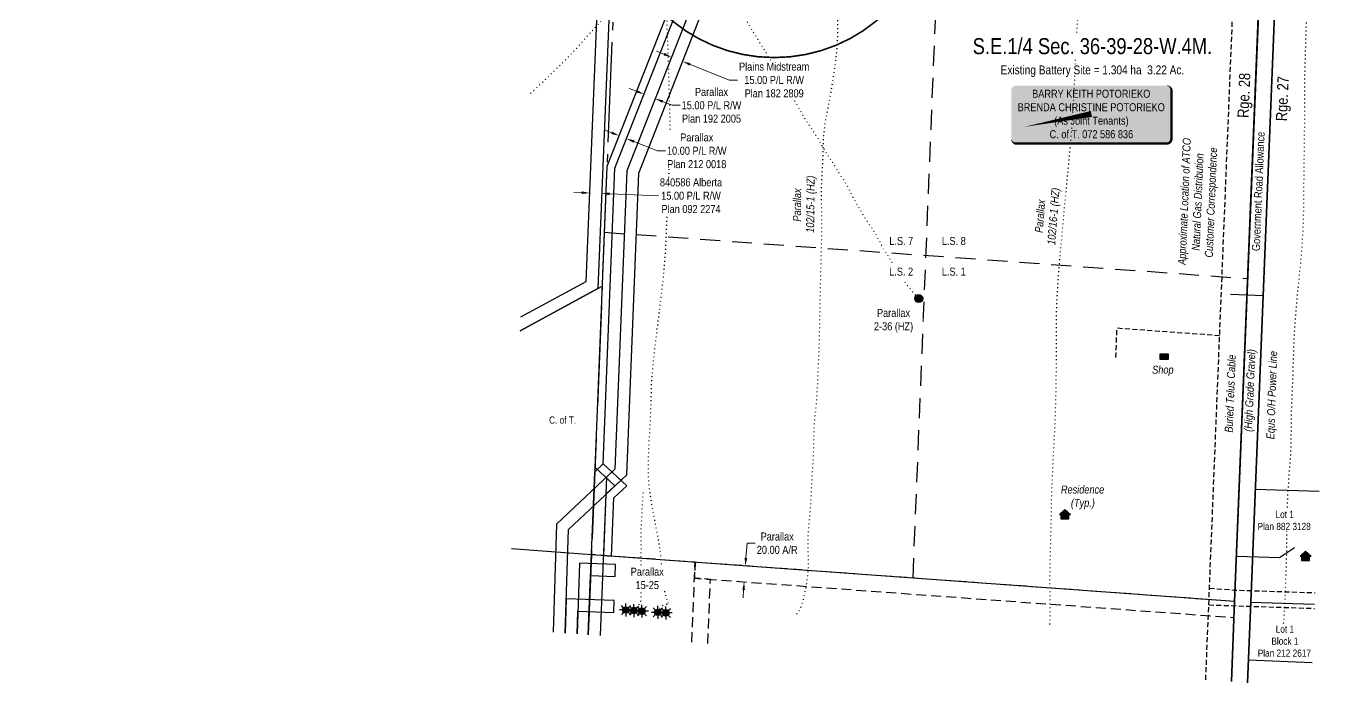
# Model space of a CAD drawing. Extents: x 301555 to 305504, y 5808283 to 5811840.
# Drawn here: x 301743 to 303382, y 5808283 to 5809102 of the extents above; entities that cross this region are included whole.
import ezdxf
from ezdxf.enums import TextEntityAlignment as Align

# ---------------------------------------------------------------- set-up
doc = ezdxf.new("R2010")
doc.units = 0
doc.header["$LTSCALE"] = 5
doc.header["$PDMODE"] = 34
doc.header["$PDSIZE"] = 0.03
for name, pattern in [('foc-ACCESSROAD', [3.75, 2.5, -1.25]), ('foc-BUFFER', [16.75, 15, -1.75]), ('foc-DOT', [1, 0.2, -0.8]), ('foc-LSD', [8, 5, -3]), ('foc-QUARTERLINE', [33, 25, -3, 2, -3]), ('UG_PIPE', [1.875, 1.25, -0.625])]:
    doc.linetypes.add(name, pattern=pattern)
doc.layers.get('Defpoints').update_dxf_attribs({"color": 9})
for name, color, linetype in [('AS-DRILL', 8, 'foc-DOT'), ('AS-DRILL-T', 8, 'Continuous'), ('AS-OWNER', 7, 'Continuous'), ('AS-PIPE-UG', 44, 'UG_PIPE'), ('AS-PIPE-UG-T', 44, 'Continuous'), ('AS-POWER', 104, 'foc-POWER'), ('AS-RESIDENCE', 14, 'Continuous'), ('AS-TELEPHONE-T', 224, 'Continuous'), ('AS-TELUS', 224, 'foc-TEL'), ('AUX-BUFFER', 7, 'foc-BUFFER'), ('C-RW', 13, 'Continuous'), ('C-SYMBOL', 7, 'Continuous'), ('C-WS', 13, 'foc-ACCESSROAD'), ('C-WS-S', 8, 'Continuous'), ('D-TXT', 6, 'Continuous'), ('DRILL-T', 8, 'Continuous'), ('F-RW', 190, 'Continuous'), ('L-AREAREQUIRED', 7, 'Continuous'), ('L-QSEC', 8, 'foc-QUARTERLINE'), ('L-ROAD-T', 7, 'Continuous'), ('L-SEC', 7, 'Continuous'), ('L-SECTION-LSD', 7, 'foc-LSD'), ('L-TITLEDB', 4, 'Continuous'), ('L-TITLEDB-T', 4, 'Continuous')]:
    doc.layers.add(name, color=color, linetype=linetype)
for name, color, linetype, lineweight in [('C-RW-T', 13, 'Continuous', 9), ('F-RW-T', 190, 'Continuous', 9), ('T-TEXT', 48, 'Continuous', 18)]:
    doc.layers.add(name, color=color, linetype=linetype, lineweight=lineweight)
doc.styles.add('100L', font='ARIALN.TTF', dxfattribs={"height": 11})
doc.styles.add('175L', font='ARIALN.TTF', dxfattribs={"height": 20})
doc.styles.add('80', font='ARIALN.TTF', dxfattribs={"height": 10})
doc.styles.add('80CG', font='ARIALN.TTF', dxfattribs={"height": 10})
doc.styles.add('80L', font='ARIALN.TTF', dxfattribs={"height": 10})
doc.styles.add('80LS', font='ARIALNI.TTF', dxfattribs={"height": 10})
doc.styles.add('foc-LtypeFont', font='ARIALN.TTF', dxfattribs={"height": 7.35})
doc.styles.add('TXT', font='ARIALN.TTF', dxfattribs={"height": 0.2})
doc.linetypes.add('foc-POWER', pattern='A,6,-1,["P",foc-LtypeFont,S=0.2,R=0,X=-0.625,Y=-0.75],-1.24,4', length=12.24)
doc.linetypes.add('foc-POWER-NOLINE', pattern='A,0,-4,["P",foc-LtypeFont,S=0.2,R=0,X=-0.625,Y=-0.75],-8.24', length=12.24)
doc.linetypes.add('foc-TEL', pattern='A,2,-1,["T",foc-LtypeFont,S=0.2,R=0,X=-0.425,Y=-0.75],-1.24,8', length=12.24)
doc.linetypes.add('foc-TEL-NOLINE', pattern='A,0,-2,["T",foc-LtypeFont,S=0.2,R=0,X=-0.425,Y=-0.75],-10.24', length=12.24)
doc.dimstyles.new('Compass 5 000', dxfattribs={"dimscale": 5, "dimtxt": 9, "dimasz": 2, "dimexe": 0.2, "dimexo": 0.0625, "dimgap": 0.5, "dimtad": 0, "dimtih": 1, "dimtoh": 1, "dimzin": 0, "dimdsep": 46, "dimtxsty": '80CG', "dimcen": 0.1, "dimse1": 1, "dimse2": 1, "dimclrd": 256, "dimclrt": 256, "dimaunit": 1, "dimadec": 4, "dimazin": 0, "dimtfac": 0.06, "dimtofl": 0, "dimtmove": 0, "dimatfit": 1, "dimfxl": 0.2, "dimtolj": 1, "dimtzin": 0, "dimlwd": -1, "dimarcsym": 0})

# ---------------------------------------------------------------- blocks, each defined once
blk = doc.blocks.new('GAS')
h = blk.add_hatch(color=255)
h.dxf.hatch_style = 1
edge = h.paths.add_edge_path()
edge.add_arc((0, 0), 0.9, 0, 360)
for p, q in [((-0.81, 0), (-1.62, 0)), ((-0.57, 0.57), (-1.14, 1.14)), ((0, 0.81), (0, 1.62)), ((0.57, 0.57), (1.14, 1.14)), ((1.62, 0), (0.81, 0)), ((-0.57, -0.57), (-1.14, -1.14)), ((0, -0.81), (0, -1.62)), ((1.14, -1.14), (0.57, -0.57))]:
    blk.add_line(p, q)
blk.add_circle((0, 0), 0.8)
blk = doc.blocks.new('*D441')
at = {"layer": 'C-RW-T', "transparency": 16777216}
for p, q in [((302437.4, 5808894.4), (302427.4, 5808894.8)), ((302472.4, 5808893), (302533.1, 5808890.6))]:
    blk.add_line(p, q, dxfattribs=at)
for points in [[(302437.5, 5808896.1), (302437.3, 5808892.8), (302447.4, 5808894)], [(302472.4, 5808894.7), (302472.3, 5808891.4), (302462.4, 5808893.4)]]:
    blk.add_solid(points, dxfattribs=at)
at = {"layer": 'Defpoints', "color": 0, "transparency": 16777216}
for p in [(302456.4, 5809116), (302471.4, 5809115.4), (302447.4, 5808894)]:
    blk.add_point(p, dxfattribs=at)
at = {"layer": 'C-RW-T', "transparency": 16777216, "insert": (302573.9, 5808890.6), "char_height": 10, "attachment_point": 5, "style": '80CG', "bg_fill": 3, "box_fill_scale": 1.1, "bg_fill_color": 256, "bg_fill_true_color": 13158600, "bg_fill_transparency": 0}
blk.add_mtext('\\A1;840586 Alberta\\P15.00 P/L R/W\\PPlan 092 2274', dxfattribs=at)
blk = doc.blocks.new('*D442')
at = {"layer": 'Defpoints', "color": 0, "transparency": 16777216}
for p in [(302552.8, 5809071.9), (302566.7, 5809066.4), (302563.5, 5809058.2)]:
    blk.add_point(p, dxfattribs=at)
at = {"layer": 'F-RW-T', "transparency": 16777216}
for p, q in [((302540.3, 5809067.4), (302530.9, 5809071)), ((302572.8, 5809054.5), (302622.1, 5809035.1)), ((302622.1, 5809035.1), (302632.1, 5809035.1))]:
    blk.add_line(p, q, dxfattribs=at)
for points in [[(302540.9, 5809068.9), (302539.6, 5809065.8), (302549.6, 5809063.7)], [(302573.4, 5809056.1), (302572.2, 5809053), (302563.5, 5809058.2)]]:
    blk.add_solid(points, dxfattribs=at)
at = {"layer": 'F-RW-T', "transparency": 16777216, "insert": (302677.8, 5809035.1), "char_height": 10, "attachment_point": 5, "style": '80CG', "bg_fill": 3, "box_fill_scale": 1.1, "bg_fill_color": 256, "bg_fill_true_color": 13158600, "bg_fill_transparency": 0}
blk.add_mtext('\\A1;Plains Midstream\\P15.00 P/L R/W\\PPlan 182 2809', dxfattribs=at)
blk = doc.blocks.new('*D443')
at = {"layer": 'C-RW-T', "transparency": 16777216}
for p, q in [((302505.9, 5809021.1), (302496.6, 5809024.7)), ((302538.4, 5809008.2), (302550.4, 5809003.5)), ((302550.4, 5809003.5), (302560.4, 5809003.5))]:
    blk.add_line(p, q, dxfattribs=at)
for points in [[(302506.5, 5809022.6), (302505.3, 5809019.5), (302515.2, 5809017.4)], [(302539.1, 5809009.8), (302537.8, 5809006.7), (302529.1, 5809011.9)]]:
    blk.add_solid(points, dxfattribs=at)
at = {"layer": 'Defpoints', "color": 0, "transparency": 16777216}
for p in [(302513.6, 5809013.3), (302527.5, 5809007.8), (302529.1, 5809011.9)]:
    blk.add_point(p, dxfattribs=at)
at = {"layer": 'C-RW-T', "transparency": 16777216, "insert": (302599.5, 5809003.5), "char_height": 10, "attachment_point": 5, "style": '80CG'}
blk.add_mtext('\\A1;Parallax\\P15.00 P/L R/W\\PPlan 192 2005', dxfattribs=at)
blk = doc.blocks.new('*D444')
at = {"layer": 'C-RW-T', "transparency": 16777216}
for p, q in [((302474.7, 5808969.2), (302465.4, 5808972.9)), ((302502.6, 5808958.2), (302532, 5808946.7)), ((302532, 5808946.7), (302542, 5808946.7))]:
    blk.add_line(p, q, dxfattribs=at)
for points in [[(302475.3, 5808970.8), (302474.1, 5808967.7), (302484, 5808965.6)], [(302503.2, 5808959.8), (302502, 5808956.7), (302493.3, 5808961.9)]]:
    blk.add_solid(points, dxfattribs=at)
at = {"layer": 'Defpoints', "color": 0, "transparency": 16777216}
for p in [(302492.2, 5808986.3), (302501.5, 5808982.6), (302493.3, 5808961.9)]:
    blk.add_point(p, dxfattribs=at)
at = {"layer": 'C-RW-T', "transparency": 16777216, "insert": (302581.1, 5808946.7), "char_height": 10, "attachment_point": 5, "style": '80CG', "bg_fill": 3, "box_fill_scale": 1.1, "bg_fill_color": 256, "bg_fill_true_color": 13158600, "bg_fill_transparency": 0}
blk.add_mtext('\\A1;Parallax\\P10.00 P/L R/W\\PPlan 212 0018', dxfattribs=at)
blk = doc.blocks.new('*D445')
at = {"layer": 'C-RW-T', "transparency": 16777216}
for p, q in [((302642.5, 5808438.5), (302643.9, 5808456.8)), ((302643.9, 5808456.8), (302653.9, 5808456.8)), ((302639.6, 5808398.6), (302638.9, 5808388.6))]:
    blk.add_line(p, q, dxfattribs=at)
for points in [[(302640.9, 5808438.6), (302644.2, 5808438.4), (302641.8, 5808428.5)], [(302638, 5808398.7), (302641.3, 5808398.5), (302640.3, 5808408.6)]]:
    blk.add_solid(points, dxfattribs=at)
at = {"layer": 'Defpoints', "color": 0, "transparency": 16777216}
for p in [(302640.3, 5808408.6), (302729.4, 5808422.2), (302727.9, 5808402.2)]:
    blk.add_point(p, dxfattribs=at)
at = {"layer": 'C-RW-T', "transparency": 16777216, "insert": (302681.6, 5808456.8), "char_height": 10, "attachment_point": 5, "style": '80CG'}
blk.add_mtext('\\A1;Parallax\\P20.00 A/R', dxfattribs=at)
blk = doc.blocks.new('*U449')
h = blk.add_hatch(color=59)
edge = h.paths.add_edge_path()
edge.add_line((-94, -37), (94, -37))
edge.add_arc((94, -31), 6, 270, 360)
edge.add_line((100, -31), (100, 29.5))
edge.add_arc((94, 29.5), 6, 0, 90)
edge.add_line((94, 35.5), (-94, 35.5))
edge.add_arc((-94, 29.5), 6, 90, 180)
edge.add_line((-100, 29.5), (-100, -31))
edge.add_arc((-94, -31), 6, 180, 270)
at = {"color": 1, "flags": 128}
blk.add_lwpolyline([(-94, -37, 3, 3, 0), (94, -37, 3, 3, 0.414214), (100, -31, 3, 3, 0), (100, 29.5, 3, 0, 0.414214), (94, 35.5, 0, 0, 0), (-94, 35.5, 0, 0, 0.414214), (-100, 29.5, 0, 0, 0), (-100, -31, 0, 3, 0.414214)], format="xyseb", close=True, dxfattribs=at)
blk.add_lwpolyline([(-84.2, -16.2, 0, 7.5, 0), (0, 0, 0, 0, 0)], format="xyseb", dxfattribs=at)
at = {"color": 1, "style": '80'}
blk.add_attdef('ENTER_TEXT_001', (-36, -5), '', height=10, dxfattribs=at)
blk = doc.blocks.new('res_occ')
for points in [[(0.1, 0.89), (-1.26, -0.37), (1.46, -0.37)], [(-0.9, -1.43), (1.1, -1.43), (1.1, -0.37), (-0.9, -0.37)]]:
    blk.add_hatch(color=14).paths.add_polyline_path(points)
at = {"color": 14}
for points in [[(0.1, 0.89), (-1.26, -0.37), (1.46, -0.37)], [(-0.9, -1.43), (1.1, -1.43), (1.1, -0.37), (-0.9, -0.37)]]:
    blk.add_lwpolyline(points, close=True, dxfattribs=at)
blk = doc.blocks.new('res_other')
blk.add_hatch(color=14).paths.add_polyline_path([(-1.09, 0.73), (0.91, 0.73), (0.91, -0.69), (-1.09, -0.69)])
at = {"color": 14}
blk.add_lwpolyline([(-1.09, 0.73), (0.91, 0.73), (0.91, -0.69), (-1.09, -0.69)], close=True, dxfattribs=at)
blk = doc.blocks.new('BH-Existing')
at = {"layer": 'AS-DRILL-T'}
h = blk.add_hatch(color=256, dxfattribs=at)
h.dxf.hatch_style = 1
edge = h.paths.add_edge_path()
edge.add_arc((0, 0), 0.5, 0, 360)
blk.add_circle((0, 0), 0.5, dxfattribs=at)

msp = doc.modelspace()

# ---------------------------------------------------------------- linework, layer by layer
at = {"layer": 'AS-DRILL', "flags": 128}
for points in [[(302534.823, 5808375.215), (302534.877, 5808375.28), (302536.069, 5808376.563), (302537.249, 5808377.787), (302538.361, 5808378.793), (302539.397, 5808379.422), (302539.733, 5808379.559), (302541.416, 5808380.102), (302543.065, 5808380.546), (302544.469, 5808380.88), (302545.235, 5808380.999), (302545.335, 5808381.015), (302545.133, 5808380.953), (302545.038, 5808380.827), (302545.204, 5808380.74), (302545.443, 5808380.701), (302545.591, 5808380.655), (302545.747, 5808380.548), (302545.905, 5808380.492), (302545.955, 5808380.49), (302546.034, 5808380.467), (302546.094, 5808380.474), (302546.095, 5808380.484), (302545.985, 5808380.749), (302545.688, 5808381.331), (302545.259, 5808382.339), (302544.774, 5808383.72), (302544.239, 5808385.353), (302543.642, 5808387.188), (302543.041, 5808389.184), (302542.471, 5808391.418), (302541.923, 5808393.732), (302541.385, 5808396.286), (302540.896, 5808399.048), (302540.437, 5808402.089), (302539.982, 5808405.45), (302539.49, 5808409.162), (302538.991, 5808413.186), (302538.503, 5808417.479), (302538.037, 5808422.071), (302537.579, 5808426.853), (302537.115, 5808431.766), (302536.593, 5808436.961), (302536.028, 5808442.328), (302535.358, 5808447.809), (302534.496, 5808453.509), (302533.515, 5808459.483), (302532.457, 5808465.55), (302531.347, 5808471.81), (302530.103, 5808478.205), (302528.705, 5808485.006), (302527.422, 5808491.933), (302526.083, 5808499.223), (302524.817, 5808506.58), (302523.616, 5808514.054), (302522.443, 5808521.957), (302521.554, 5808529.999), (302520.953, 5808538.2), (302520.741, 5808546.625), (302520.788, 5808555.02), (302520.888, 5808563.503), (302521.145, 5808571.88), (302521.449, 5808580.464), (302521.912, 5808588.742), (302522.443, 5808596.988), (302522.901, 5808605.406), (302523.368, 5808614.024), (302523.713, 5808622.617), (302524.007, 5808631.453), (302524.257, 5808640.41), (302524.478, 5808649.408), (302524.863, 5808658.48), (302525.578, 5808667.819), (302526.41, 5808677.313), (302527.345, 5808686.653), (302528.275, 5808695.113), (302528.362, 5808696.03), (302529.437, 5808705.344), (302530.612, 5808714.685), (302531.724, 5808724.168), (302532.964, 5808734.366), (302535.316, 5808753.317), (302537.661, 5808772.568), (302539.792, 5808791.748), (302541.441, 5808810.878), (302542.673, 5808829.843), (302543.475, 5808848.827), (302544.157, 5808867.804), (302545.094, 5808886.882), (302546.052, 5808908.751), (302546.718, 5808927.83), (302547.383, 5808947.119), (302547.803, 5808966.308), (302547.763, 5808985.505), (302547.369, 5809004.606), (302546.781, 5809023.595), (302546.256, 5809042.681), (302545.752, 5809061.777), (302544.907, 5809080.856), (302544.211, 5809100.149), (302543.81, 5809119.341), (302543.465, 5809128.933), (302543.044, 5809138.627), (302542.69, 5809148.019), (302542.535, 5809157.113), (302543.301, 5809176.197), (302544.321, 5809185.634), (302545.668, 5809195.248), (302548.279, 5809214.158), (302550.78, 5809233.093), (302552.992, 5809252.27), (302554.752, 5809271.184), (302556.616, 5809290.195), (302558.485, 5809309.305), (302560.339, 5809328.316), (302562.566, 5809347.382), (302564.932, 5809366.432), (302567.235, 5809385.395), (302569.572, 5809404.457), (302571.878, 5809423.51), (302573.706, 5809442.622), (302575.128, 5809461.57), (302576.042, 5809471.121), (302577.747, 5809490.148), (302579.132, 5809509.198), (302580.258, 5809528.258), (302580.886, 5809547.148), (302581.257, 5809566.348), (302581.189, 5809585.346), (302580.871, 5809604.344), (302580.701, 5809623.537), (302580.554, 5809642.538), (302580.57, 5809661.643), (302580.863, 5809680.636), (302581.241, 5809700.027), (302581.572, 5809719.229), (302581.87, 5809738.122), (302582.07, 5809747.822), (302582.52, 5809767.009), (302582.941, 5809786.208), (302583.417, 5809805.294), (302583.782, 5809824.595), (302584.048, 5809843.69), (302584.434, 5809862.78), (302584.375, 5809881.977), (302584.056, 5809891.478), (302583.686, 5809900.97), (302583.516, 5809920.163), (302583.779, 5809939.157), (302583.923, 5809958.457), (302584.32, 5809977.557), (302584.706, 5809996.646), (302584.386, 5810015.845), (302583.246, 5810035.306), (302582.434, 5810044.977), (302581.195, 5810064.232), (302580.428, 5810083.518), (302579.952, 5810102.813), (302580.153, 5810122.01), (302580.969, 5810141.093), (302581.43, 5810150.572), (302582.502, 5810169.544), (302583.995, 5810188.78), (302585.582, 5810208.122), (302586.678, 5810227.183), (302587.313, 5810246.473), (302588.123, 5810265.656), (302589.153, 5810284.82), (302590.073, 5810303.999), (302590.664, 5810323.19), (302591.55, 5810342.27), (302592.844, 5810361.524), (302594.199, 5810380.575), (302596.659, 5810399.711), (302598.405, 5810409.049), (302600.274, 5810418.461), (302603.618, 5810437.162), (302606.213, 5810456.184), (302608.245, 5810475.378), (302609.548, 5810494.631), (302609.979, 5810513.829), (302610.239, 5810533.024), (302610.906, 5810552.113), (302611.868, 5810571.079), (302612.904, 5810590.153), (302613.694, 5810609.327), (302614.085, 5810628.526), (302614.765, 5810647.715), (302615.885, 5810666.875), (302616.969, 5810686.147), (302617.929, 5810705.324), (302619.105, 5810724.382), (302620.712, 5810743.723), (302622.315, 5810762.955), (302623.956, 5810781.884), (302625.745, 5810800.998), (302627.637, 5810820.207), (302629.591, 5810839.204), (302631.21, 5810858.334), (302632.903, 5810877.562), (302634.641, 5810896.678), (302636.166, 5810915.712), (302637.825, 5810934.841), (302639.46, 5810953.87), (302641.219, 5810972.995), (302642.927, 5810992.112), (302644.191, 5811011.377), (302645.187, 5811030.452), (302645.949, 5811049.427), (302646.238, 5811068.831), (302646.142, 5811088.13), (302645.758, 5811107.221), (302645.152, 5811126.511), (302644.638, 5811145.607), (302644.239, 5811164.598), (302644.354, 5811183.899), (302644.992, 5811203.289), (302645.972, 5811222.455), (302647.108, 5811241.525), (302648.35, 5811260.48), (302649.899, 5811279.624), (302651.47, 5811298.556), (302653.045, 5811317.588), (302654.565, 5811336.733), (302655.89, 5811355.785), (302657.046, 5811374.854), (302658.246, 5811394.011), (302659.586, 5811413.163), (302660.933, 5811432.514), (302662.217, 5811451.778), (302663.686, 5811470.915), (302665.246, 5811490.057), (302666.889, 5811509.287), (302668.549, 5811528.216), (302670.467, 5811547.314), (302672.346, 5811566.424)], [(303022.28, 5808355.551), (303022.906, 5808371.053), (303022.671, 5808390.248), (303022.409, 5808409.543), (303022.654, 5808428.739), (303023.219, 5808447.931), (303023.764, 5808467.125), (303024.118, 5808486.316), (303024.433, 5808505.519), (303024.874, 5808524.606), (303025.91, 5808546.583), (303026.806, 5808565.552), (303027.817, 5808584.627), (303028.818, 5808603.702), (303029.41, 5808623.094), (303030.021, 5808642.175), (303030.39, 5808661.475), (303030.455, 5808680.678), (303030.479, 5808699.872), (303030.454, 5808719.068), (303030.533, 5808738.371), (303031.034, 5808757.456), (303032.172, 5808776.716), (303033.621, 5808795.753), (303035.268, 5808814.983), (303036.931, 5808834.102), (303038.59, 5808853.121), (303040.371, 5808871.935), (303042.183, 5808891.048), (303044.042, 5808910.059), (303045.757, 5808928.475), (303047.38, 5808947.606), (303049.086, 5808966.533), (303050.517, 5808985.371), (303051.747, 5809004.437), (303052.851, 5809023.598), (303053.752, 5809042.677), (303054.485, 5809062.063), (303055.22, 5809081.249), (303056.354, 5809100.419), (303057.993, 5809119.439), (303059.606, 5809138.57), (303060.755, 5809157.84), (303061.669, 5809177.018), (303062.432, 5809196.403), (303063.109, 5809215.892), (303063.86, 5809234.977), (303064.726, 5809253.958), (303065.537, 5809273.041), (303066.482, 5809292.218), (303067.468, 5809311.684), (303068.358, 5809330.764), (303069.453, 5809349.936), (303070.324, 5809369.016), (303070.761, 5809388.014), (303071.181, 5809407.102), (303072.042, 5809426.183), (303072.735, 5809445.571), (303073.08, 5809464.772), (303073.468, 5809484.062), (303074.009, 5809503.156), (303075.054, 5809522.329), (303076.318, 5809541.484), (303077.424, 5809560.455), (303078.067, 5809579.835), (303078.122, 5809599.038), (303077.842, 5809618.134), (303077.342, 5809637.229), (303076.672, 5809656.311), (303075.941, 5809675.395), (303075.355, 5809694.584), (303074.841, 5809713.569), (303074.535, 5809732.266), (303074.306, 5809751.361), (303074.585, 5809770.655), (303075.289, 5809789.842), (303075.96, 5809808.931), (303076.675, 5809828.117), (303077.472, 5809847.101), (303078.666, 5809866.258), (303080.125, 5809885.295), (303081.649, 5809904.44), (303083.272, 5809923.57), (303084.995, 5809942.687), (303086.488, 5809961.823), (303087.695, 5809980.79), (303089.045, 5809999.841), (303090.508, 5810018.988), (303091.908, 5810038.027), (303093.497, 5810057.059), (303095.389, 5810085.696), (303095.9, 5810104.781), (303095.964, 5810112.948)], [(303314.441, 5808356.646), (303315.303, 5808366.952), (303316.328, 5808386.116), (303317.128, 5808405.2), (303317.843, 5808424.386), (303318.294, 5808443.484), (303318.529, 5808462.679), (303318.74, 5808481.786), (303319.21, 5808500.873), (303319.961, 5808519.948), (303321.251, 5808539.012), (303322.854, 5808558.143), (303323.864, 5808577.208), (303324.095, 5808596.304), (303324.232, 5808615.303), (303324.836, 5808634.484), (303325.671, 5808653.656), (303326.391, 5808672.733), (303326.996, 5808691.924), (303327.631, 5808711.114), (303328.757, 5808730.575), (303330.31, 5808749.718), (303332.035, 5808768.634), (303333.982, 5808787.842), (303335.86, 5808806.842), (303337.487, 5808826.073), (303338.779, 5808844.926), (303339.42, 5808864.016), (303339.637, 5808883.513), (303339.813, 5808902.511), (303340.06, 5808922.006), (303340.307, 5808941.012), (303340.484, 5808960.009), (303340.831, 5808979.001), (303341.139, 5808998.294), (303340.964, 5809017.496), (303340.833, 5809036.797), (303341.433, 5809055.878), (303342.08, 5809075.368), (303342.513, 5809094.766), (303343.453, 5809113.833), (303344.913, 5809132.88), (303346.5, 5809152.112), (303347.988, 5809171.358), (303349.701, 5809190.475), (303351.809, 5809209.466), (303353.787, 5809228.463), (303355.382, 5809248.395), (303356.632, 5809266.45), (303357.546, 5809285.618), (303358.257, 5809304.705), (303358.922, 5809323.894), (303359.453, 5809342.988), (303360.563, 5809362.049), (303362.284, 5809381.376), (303364.001, 5809400.602), (303365.572, 5809419.935), (303366.573, 5809439.011), (303367.157, 5809458.192), (303367.862, 5809477.38), (303368.631, 5809496.664), (303369.341, 5809515.751), (303370.136, 5809534.935), (303371.567, 5809554.273), (303373.103, 5809573.217), (303374.217, 5809592.378), (303375.242, 5809611.552), (303376.112, 5809630.633), (303376.373, 5809649.727), (303376.282, 5809669.026), (303376.53, 5809688.322), (303377.459, 5809707.6), (303378.4, 5809726.678), (303379.034, 5809745.868), (303379.669, 5809765.058), (303379.966, 5809784.051), (303379.664, 5809803.338), (303378.819, 5809822.317), (303377.764, 5809841.784), (303377.263, 5809860.869), (303377.42, 5809879.858), (303378.015, 5809899.05), (303378.955, 5809918.117), (303379.839, 5809937.297), (303380.344, 5809956.493), (303380.695, 5809975.584), (303381.262, 5809994.576), (303381.763, 5810013.671), (303381.607, 5810032.863), (303381.267, 5810051.962), (303381.342, 5810071.164), (303382.009, 5810091.143), (303382.095, 5810092.532)], [(302621.362, 5809269.401), (302621.392, 5809269.4), (302621.515, 5809269.475), (302621.569, 5809269.563), (302621.552, 5809269.633), (302621.506, 5809269.745), (302621.447, 5809269.758), (302621.443, 5809269.678), (302621.488, 5809269.536), (302621.485, 5809269.456), (302621.453, 5809269.417), (302621.342, 5809269.392), (302621.241, 5809269.376), (302621.255, 5809269.465), (302621.257, 5809269.525), (302621.349, 5809269.822), (302621.424, 5809269.929), (302621.507, 5809270.015), (302621.591, 5809270.102), (302621.645, 5809270.21), (302621.656, 5809270.23), (302621.542, 5809270.144), (302621.294, 5809269.944), (302620.932, 5809269.658), (302620.469, 5809269.327), (302619.913, 5809268.939), (302619.326, 5809268.532), (302618.687, 5809268.087), (302617.996, 5809267.564), (302617.241, 5809266.964), (302616.463, 5809266.275), (302615.333, 5809265.059), (302614.135, 5809263.626), (302612.79, 5809262.029), (302611.23, 5809260.32), (302609.517, 5809258.547), (302607.683, 5809256.729), (302605.747, 5809254.886), (302603.724, 5809252.855), (302601.572, 5809250.59), (302599.274, 5809248.21), (302596.842, 5809245.705), (302594.347, 5809243.134), (302591.791, 5809240.544), (302589.113, 5809237.899), (302586.297, 5809235.07), (302583.402, 5809232.024), (302580.349, 5809228.753), (302577.084, 5809225.222), (302573.59, 5809221.459), (302569.86, 5809217.525), (302565.895, 5809213.511), (302561.657, 5809209.408), (302557.143, 5809205.155), (302552.473, 5809200.759), (302547.614, 5809196.151), (302542.637, 5809191.336), (302537.686, 5809186.431), (302532.824, 5809181.492), (302527.95, 5809176.504), (302522.975, 5809171.479), (302517.937, 5809166.417), (302512.87, 5809161.346), (302507.69, 5809156.23), (302502.479, 5809151.075), (302497.319, 5809145.938), (302492.241, 5809140.847), (302487.282, 5809135.742), (302482.373, 5809130.635), (302477.485, 5809125.547), (302472.656, 5809120.437), (302467.865, 5809115.275), (302463.075, 5809110.123), (302458.276, 5809105.021), (302453.479, 5809099.95), (302448.811, 5809094.873), (302444.233, 5809089.783), (302439.707, 5809084.73), (302435.281, 5809079.674), (302430.805, 5809074.629), (302426.193, 5809069.7), (302421.473, 5809064.806), (302416.796, 5809059.979), (302412.063, 5809055.265), (302407.253, 5809050.625), (302402.442, 5809045.964), (302397.721, 5809041.31), (302393.149, 5809036.849), (302388.645, 5809032.607), (302384.017, 5809028.259), (302379.271, 5809023.736), (302374.35, 5809019.069), (302372.387, 5809017.172)], [(302548.235, 5809270.444), (302548.184, 5809270.416), (302547.722, 5809270.125), (302547.568, 5809270.031), (302547.475, 5809269.944), (302547.442, 5809269.886), (302547.431, 5809269.616), (302547.545, 5809269.211), (302547.736, 5809268.713), (302547.981, 5809268.092), (302548.292, 5809267.359), (302548.737, 5809266.501), (302549.288, 5809265.518), (302549.974, 5809264.399), (302550.714, 5809263.139), (302551.469, 5809261.757), (302552.274, 5809260.354), (302553.203, 5809258.826), (302554.207, 5809257.164), (302555.334, 5809255.317), (302556.535, 5809253.327), (302557.779, 5809251.156), (302559.069, 5809248.882), (302560.466, 5809246.544), (302561.91, 5809244.134), (302563.319, 5809241.576), (302564.793, 5809238.904), (302566.373, 5809236.139), (302568.042, 5809233.329), (302569.809, 5809230.496), (302571.616, 5809227.631), (302573.478, 5809224.664), (302575.343, 5809221.747), (302577.307, 5809218.816), (302579.389, 5809215.84), (302581.511, 5809212.862), (302583.67, 5809209.813), (302585.874, 5809206.612), (302588.096, 5809203.38), (302590.336, 5809200.088), (302592.661, 5809196.682), (302594.943, 5809193.197), (302597.113, 5809189.667), (302599.252, 5809186.129), (302601.383, 5809182.61), (302603.506, 5809179.152), (302605.644, 5809175.584), (302607.74, 5809171.947), (302609.827, 5809168.34), (302611.868, 5809164.845), (302613.985, 5809161.217), (302615.987, 5809157.744), (302618.214, 5809153.902), (302620.313, 5809150.335), (302622.431, 5809146.767), (302624.549, 5809143.169), (302626.685, 5809139.55), (302628.854, 5809135.98), (302631.063, 5809132.439), (302633.194, 5809128.92), (302635.204, 5809125.407), (302637.142, 5809121.816), (302638.978, 5809118.19), (302640.794, 5809114.574), (302642.666, 5809110.846), (302644.618, 5809107.124), (302646.672, 5809103.439), (302648.748, 5809099.803), (302650.856, 5809096.225), (302652.996, 5809092.696), (302655.138, 5809089.208), (302657.254, 5809085.83), (302659.383, 5809082.522), (302661.542, 5809079.223), (302663.613, 5809075.967), (302665.678, 5809072.561), (302667.731, 5809069.106), (302669.813, 5809065.62), (302671.896, 5809062.163), (302674.027, 5809058.665), (302676.18, 5809055.206), (302678.335, 5809051.796), (302680.557, 5809048.315), (302682.777, 5809044.793), (302684.927, 5809041.243), (302686.98, 5809037.798), (302689.03, 5809034.273), (302691.07, 5809030.748), (302693.064, 5809027.316), (302695.116, 5809023.821), (302697.168, 5809020.345), (302699.111, 5809016.895), (302700.967, 5809013.517), (302702.947, 5809009.985), (302705.001, 5809006.31), (302707.092, 5809002.563), (302709.211, 5808998.755), (302711.352, 5808994.996), (302713.517, 5808991.346), (302715.733, 5808987.724), (302717.982, 5808984.161), (302720.262, 5808980.626), (302722.519, 5808977.263), (302724.835, 5808973.868), (302727.111, 5808970.503), (302729.328, 5808967.132), (302731.395, 5808963.766), (302733.417, 5808960.302), (302735.455, 5808956.717), (302737.569, 5808953.04), (302739.715, 5808949.411), (302741.891, 5808945.78), (302744.08, 5808942.23), (302746.276, 5808938.849), (302748.513, 5808935.476), (302750.713, 5808931.955), (302752.845, 5808928.467), (302755.038, 5808924.996), (302757.261, 5808921.544), (302759.544, 5808918.1), (302761.77, 5808914.707), (302763.918, 5808911.379), (302766.054, 5808907.98), (302768.047, 5808904.527), (302769.949, 5808901.058), (302771.837, 5808897.49), (302773.688, 5808893.742), (302775.624, 5808889.871), (302777.68, 5808885.976), (302779.757, 5808882.139), (302781.952, 5808878.228), (302784.19, 5808874.385), (302786.453, 5808870.671), (302788.76, 5808867.066), (302791.01, 5808863.543), (302793.234, 5808860.111), (302795.435, 5808856.86), (302797.676, 5808853.577), (302799.84, 5808850.148), (302801.94, 5808846.62), (302804.038, 5808843.043), (302806.105, 5808839.437), (302808.141, 5808835.813), (302810.157, 5808832.179), (302812.165, 5808828.596), (302814.214, 5808825.06), (302816.285, 5808821.555), (302818.387, 5808818.057), (302820.422, 5808814.663), (302822.449, 5808811.299), (302824.494, 5808807.914), (302826.531, 5808804.56), (302828.542, 5808801.296), (302830.573, 5808798.032), (302832.558, 5808794.89), (302834.52, 5808791.909), (302836.499, 5808789.087), (302838.471, 5808786.366), (302840.408, 5808783.756), (302842.299, 5808781.258), (302844.154, 5808778.842), (302846.01, 5808776.465), (302847.85, 5808774.199), (302849.665, 5808772.045), (302851.455, 5808770.011), (302853.218, 5808768.049), (302854.981, 5808766.107), (302855.585, 5808765.452), (302858.471, 5808762.304)], [(302508.819, 5808376.264), (302508.777, 5808376.276), (302508.58, 5808376.364), (302508.457, 5808376.519), (302508.263, 5808376.697), (302508.055, 5808376.996), (302507.753, 5808377.698), (302507.519, 5808378.338), (302507.616, 5808378.765), (302507.831, 5808378.886), (302508.078, 5808378.816), (302508.512, 5808378.909), (302508.682, 5808379.152), (302508.98, 5808380.091), (302509.446, 5808381.473), (302509.953, 5808382.384), (302510.322, 5808383.1), (302510.694, 5808383.895), (302511.094, 5808384.63), (302511.445, 5808385.396), (302511.511, 5808385.784), (302511.512, 5808386.555), (302511.507, 5808387.926), (302511.559, 5808389.975), (302511.693, 5808392.552), (302511.746, 5808395.622), (302511.715, 5808399.337), (302511.616, 5808403.604), (302511.522, 5808408.232), (302511.52, 5808413.176), (302511.58, 5808418.418), (302511.668, 5808424.099), (302511.757, 5808430.3), (302511.792, 5808436.654), (302511.814, 5808443.178), (302511.848, 5808449.742), (302511.813, 5808456.108), (302511.704, 5808461.868), (302511.591, 5808467.036), (302511.593, 5808472.06), (302511.808, 5808476.905), (302512.064, 5808481.549), (302512.287, 5808485.843), (302512.479, 5808489.639), (302512.692, 5808493.203), (302512.917, 5808497.057), (302513.08, 5808501.104), (302513.241, 5808505.121), (302513.468, 5808509.035), (302513.738, 5808513.007), (302514.068, 5808516.977), (302514.385, 5808520.157), (302514.723, 5808523.326)]]:
    msp.add_lwpolyline(points, dxfattribs=at)
at = {"layer": 'AS-PIPE-UG', "flags": 128}
for points in [[(303217.162, 5808286.412), (303220.932, 5808379.845), (303221.773, 5808400.662), (303234.492, 5808715.821), (303253.59, 5809188.977), (303259.984, 5809188.524), (303286.534, 5809186.647), (303306.96, 5809191.862), (303340.441, 5809190.571), (303342.005, 5809229.315), (303369.359, 5809906.899), (303369.369, 5809907.154), (303371.451, 5809958.719), (303338.021, 5809961.104), (303318.946, 5809962.464), (303318.098, 5809962.524), (303317.948, 5809962.535), (302519.303, 5810019.522), (302520.029, 5810037.831), (301743.21, 5810091.716)], [(303234.492, 5808715.821), (303105.823, 5808725.183), (303104.312, 5808687.179)], [(303221.773, 5808400.662), (303254.992, 5808398.245), (303274.8, 5808397.588), (303353.757, 5808394.974)], [(303220.932, 5808379.845), (303352.97, 5808375.474)]]:
    msp.add_lwpolyline(points, dxfattribs=at)
at = {"layer": 'AS-POWER', "linetype": 'foc-POWER-NOLINE', "flags": 128}
msp.add_lwpolyline([(303269.171, 5808282.628), (303273.339, 5808383.386), (303305.881, 5809189.665), (303338.433, 5809995.972), (303342.464, 5810095.36)], dxfattribs=at)
at = {"layer": 'AS-POWER', "flags": 128}
msp.add_lwpolyline([(303247.89, 5808767.64), (303288.781, 5808765.99)], dxfattribs=at)
at = {"layer": 'AS-RESIDENCE', "color": 14}
msp.add_lwpolyline([(303160.192, 5808693.457), (303170.192, 5808693.457), (303170.192, 5808686.319), (303160.192, 5808686.319)], close=True, dxfattribs=at)
at = {"layer": 'AS-TELUS', "linetype": 'foc-TEL-NOLINE', "flags": 128}
msp.add_lwpolyline([(303249.1, 5808284.089), (303253.235, 5808384.052), (303287.243, 5809226.645)], dxfattribs=at)
at = {"layer": 'AS-TELUS', "flags": 128}
msp.add_lwpolyline([(303255.519, 5808440.635), (303309.344, 5808439.047), (303328.067, 5808451.624)], dxfattribs=at)
at = {"layer": 'AUX-BUFFER', "color": 251, "linetype": 'foc-BUFFER', "const_width": 1.999, "flags": 128}
msp.add_lwpolyline([(302677.528, 5809462.122), (302678.528, 5809462.122, -0.41421356), (302877.515, 5809263.135), (302877.515, 5809262.135, -0.41421356), (302678.528, 5809063.148), (302677.528, 5809063.148, -0.41421356), (302478.541, 5809262.135), (302478.541, 5809263.135, -0.41421356)], format="xyb", close=True, dxfattribs=at)
at = {"layer": 'C-RW', "flags": 128}
for points in [[(302445.333, 5808342.561), (302453.635, 5808546.062), (302464.033, 5808555.812), (302478.791, 5808925.017), (302554.09, 5809116.136), (302560.121, 5809241.961), (302515.391, 5809245.137), (302471.949, 5809303.971), (302484.545, 5809312.164), (302523.35, 5809259.61), (302575.805, 5809255.886), (302568.954, 5809112.943), (302493.678, 5808921.881), (302478.775, 5808549.073), (302468.377, 5808539.323), (302460.32, 5808341.936), (302460.225, 5808341.477)], [(302361.28, 5808739.324), (302442.916, 5808783.626), (302462.778, 5809274.047), (302477.736, 5809272.863), (302477.735, 5809272.858), (302457.573, 5808774.703), (302360.589, 5808722.029)], [(302445.333, 5808342.561), (302448.405, 5808416.334), (302479.003, 5808415.38), (302479.468, 5808430.372), (302434.391, 5808431.77), (302431.603, 5808343.559)], [(302431.603, 5808343.559), (302432.498, 5808371.873), (302477.423, 5808370.224), (302477.974, 5808385.214), (302417.982, 5808387.415), (302416.63, 5808344.649)]]:
    msp.add_lwpolyline(points, dxfattribs=at)
msp.add_lwpolyline([(302555.808, 5809151.974), (302545.817, 5809152.675), (302544.181, 5809118.264), (302468.867, 5808927.108), (302454.204, 5808560.304), (302453.856, 5808551.592), (302478.837, 5808528.568), (302467.505, 5808517.942), (302464.382, 5808441.439), (302474.361, 5808440.713), (302477.33, 5808513.446), (302493.525, 5808528.632), (302464.033, 5808555.812), (302478.791, 5808925.017), (302554.09, 5809116.136)], close=True, dxfattribs=at)
at = {"layer": 'C-WS', "flags": 128}
for points in [[(302574.895, 5808333.135), (302579.057, 5808433.097), (302449.496, 5808442.522), (302445.333, 5808342.561)], [(302594.861, 5808331.683), (302598.217, 5808411.65), (302578.225, 5808413.104)]]:
    msp.add_lwpolyline(points, dxfattribs=at)
msp.add_lwpolyline([(303252.408, 5808364.059), (303253.235, 5808384.052), (302579.057, 5808433.097), (302578.225, 5808413.104)], close=True, dxfattribs=at)
at = {"layer": 'F-RW', "flags": 128}
msp.add_lwpolyline([(302416.63, 5808344.649), (302420.721, 5808474.074), (302493.518, 5808542.334), (302508.564, 5808918.745), (302583.819, 5809109.75), (302585.023, 5809134.886), (302647.754, 5809130.48), (302649.94, 5809161.608), (302634.922, 5809162.632), (302633.789, 5809146.497), (302570.775, 5809150.923), (302568.954, 5809112.943), (302493.678, 5808921.881), (302478.775, 5808549.073), (302405.924, 5808480.763), (302401.657, 5808345.738)], dxfattribs=at)
at = {"layer": 'L-QSEC'}
for p, q in [((302481.671, 5809247.396), (302449.496, 5808442.522)), ((302449.496, 5808442.522), (302445.333, 5808342.561))]:
    msp.add_line(p, q, dxfattribs=at)
at = {"layer": 'L-SEC'}
for p, q in [((303285.781, 5809190.44), (303253.235, 5808384.052)), ((303305.881, 5809189.665), (303273.339, 5808383.386)), ((302449.496, 5808442.522), (302349.706, 5808449.773)), ((303253.235, 5808384.052), (302449.496, 5808442.522)), ((303253.235, 5808384.052), (303249.1, 5808284.089)), ((303273.339, 5808383.386), (303269.171, 5808282.628)), ((303273.339, 5808383.386), (303353.183, 5808380.742))]:
    msp.add_line(p, q, dxfattribs=at)
at = {"layer": 'L-SECTION-LSD'}
msp.add_line((302851.366, 5808413.287), (302883.728, 5809218.985), dxfattribs=at)
at = {"layer": 'L-TITLEDB'}
msp.add_line((302360.589, 5808722.017), (302462.883, 5808777.586), dxfattribs=at)
at = {"layer": 'L-TITLEDB', "flags": 128}
for points in [[(303279.026, 5808524.26), (303358.869, 5808521.616)], [(303270.347, 5808311.064), (303350.24, 5808307.84)]]:
    msp.add_lwpolyline(points, dxfattribs=at)

# ---------------------------------------------------------------- block references
at = {"layer": 'AS-DRILL-T', "xscale": 9.999999999999996, "yscale": 9.999999999999996, "zscale": 9.999999999999996}
msp.add_blockref('BH-Existing', (302858.471, 5808762.304), dxfattribs=at)
at = {"layer": 'AS-RESIDENCE', "xscale": 4.999999999999991, "yscale": 4.999999999999991, "zscale": 4.999999999999991}
for name, p in [('res_other', (303165.663, 5808689.754)), ('res_occ', (303040.648, 5808494.416)), ('res_occ', (303341.475, 5808442.473))]:
    msp.add_blockref(name, p, dxfattribs=at)
at = {"layer": 'C-WS-S', "xscale": 4.999670399999993, "yscale": 4.999670399999993, "zscale": 4.999670399999993}
for p in [(302492.584, 5808373.451), (302502.571, 5808372.716), (302512.558, 5808371.981), (302532.464, 5808370.513), (302542.451, 5808369.778)]:
    msp.add_blockref('GAS', p, dxfattribs=at)

# ---------------------------------------------------------------- texts
at = {"layer": 'AS-POWER', "insert": (303292.772, 5808586.511), "char_height": 10, "attachment_point": 1, "rotation": 88.115307, "style": '80L'}
msp.add_mtext_dynamic_manual_height_columns('\\pi0.32626;{\\fArial Narrow|b0|i1|c0|p34;Equs O/H Power Line}', width=109.9704, gutter_width=49.95, heights=[0], dxfattribs=at)
at = {"layer": 'AS-RESIDENCE', "char_height": 9.99755, "attachment_point": 1, "style": 'TXT'}
for s, insert in [('\\pi24.081;{\\fArial Narrow|b0|i1|c0|p34;Shop}', (303126.093, 5808678.417)), ('\\pi10.288;{\\fArial Narrow|b0|i1|c0|p34;Residence\\P\\pi22.788;(Typ.)}', (303025.853, 5808528.837))]:
    msp.add_mtext_dynamic_manual_height_columns(s, width=73.85063, gutter_width=1, heights=[0], dxfattribs=dict(at, insert=insert))
at = {"layer": 'AS-TELEPHONE-T', "insert": (303240.75, 5808594.914), "char_height": 9.99997, "attachment_point": 1, "rotation": 87.688889, "style": '80L'}
msp.add_mtext_dynamic_manual_height_columns('\\pi0.31102;{\\fArial Narrow|b0|i1|c0|p34;Buried Telus Cable}', width=97.25889, gutter_width=49.999, heights=[0], dxfattribs=at)
at = {"layer": 'D-TXT', "color": 3, "char_height": 14, "attachment_point": 1, "rotation": 87.688143, "style": '80L'}
for s, width, insert in [('Rge. 28', 73.75526, (303256.657, 5808988.114)), ('Rge. 27', 63.86109, (303304.645, 5808984.053))]:
    msp.add_mtext_dynamic_manual_height_columns(s, width=width, gutter_width=47.5, heights=[0], dxfattribs=dict(at, insert=insert))
at = {"layer": 'L-ROAD-T', "style": '80L'}
msp.add_text('Government Road Allowance', height=10, rotation=87.688784, dxfattribs=at).set_placement((303282.767, 5808896.04), align=Align.MIDDLE_CENTER)
at = {"layer": 'L-TITLEDB-T', "char_height": 8.99937, "attachment_point": 1, "style": '80L'}
for s, width, insert in [('\\pi22.22;C. of T.', 76.87066, (302374.313, 5808615.075)), ('\\pi22.906;Lot 1\\P\\pi17.479;Block 1\\P\\pi0.44094;Plan 212 2617', 66.09968, (303281.674, 5808354.053))]:
    msp.add_mtext_dynamic_manual_height_columns(s, width=width, gutter_width=45, heights=[0], dxfattribs=dict(at, insert=insert))
at = {"layer": 'T-TEXT', "style": '80LS'}
msp.add_text('(High Grade Gravel)', height=10, rotation=87.688784, dxfattribs=at).set_placement((303272.122, 5808647.565), align=Align.MIDDLE_CENTER)

# ---------------------------------------------------------------- dimensions: what is measured, and where the dimension line sits
at = {"layer": 'C-RW-T'}
dim = msp.add_linear_dim(base=(302640.345, 5808408.585), p1=(302729.397, 5808422.16), p2=(302727.946, 5808402.213), angle=265.839205, text='Parallax\\P20.00 A/R', dimstyle='Compass 5 000', dxfattribs=at)
dim.commit()
dim.dimension.update_dxf_attribs({"geometry": '*D445', "text_midpoint": (302681.587, 5808456.785), "dimtype": 161})

# ---------------------------------------------------------------- next in the draw order: texts
at = {"layer": 'AS-PIPE-UG-T', "insert": (303208.481, 5808882.811), "char_height": 9.99915, "width": 158.58584, "attachment_point": 5, "rotation": 87.688644, "style": '80CG', "bg_fill": 3, "box_fill_scale": 1.15, "bg_fill_color": 256, "bg_fill_true_color": 256, "bg_fill_transparency": 0}
msp.add_mtext('\\A1;{\\fArial Narrow|b0|i1|c0|p34;Approximate Location of ATCO\\PNatural Gas Distribution\\PCustomer Correspondence}', dxfattribs=at)
at = {"layer": 'C-RW-T', "insert": (302519.217, 5808412.877), "char_height": 10, "attachment_point": 5, "style": '80CG', "bg_fill": 3, "box_fill_scale": 1.15, "bg_fill_color": 256, "bg_fill_true_color": 256, "bg_fill_transparency": 0}
msp.add_mtext('\\A1;Parallax\\P15-25', dxfattribs=at)
at = {"layer": 'C-SYMBOL', "color": 3, "insert": (303075.538, 5809087.37), "char_height": 20, "width": 299.27694, "attachment_point": 2, "style": '175L', "bg_fill": 3, "box_fill_scale": 1.15, "bg_fill_color": 256, "bg_fill_true_color": 256, "bg_fill_transparency": 0}
msp.add_mtext('S.E.1/4 Sec. 36-39-28-W.4M.', dxfattribs=at)
at = {"layer": 'L-AREAREQUIRED', "color": 5, "insert": (303075.538, 5809053.225), "char_height": 10.99927, "width": 229.43917, "attachment_point": 2, "style": '100L', "bg_fill": 3, "box_fill_scale": 1.15, "bg_fill_color": 256, "bg_fill_true_color": 256, "bg_fill_transparency": 0}
msp.add_mtext('Existing Battery Site = 1.304 ha  3.22 Ac.', dxfattribs=at)
at = {"layer": 'L-TITLEDB-T', "insert": (303281.39, 5808497.258), "char_height": 8.99937, "attachment_point": 1, "style": '80L', "bg_fill": 3, "box_fill_scale": 1.15, "bg_fill_color": 256, "bg_fill_true_color": 256, "bg_fill_transparency": 0}
msp.add_mtext_dynamic_manual_height_columns('\\pi22.918;Lot 1\\P\\pi0.44094;Plan 882 3128', width=66.12423, gutter_width=45, heights=[0], dxfattribs=at)

# ---------------------------------------------------------------- next in the draw order: dimensions: what is measured, and where the dimension line sits
at = {"layer": 'C-RW-T'}
dim = msp.add_linear_dim(base=(302447.387, 5808894.03), p1=(302471.363, 5809115.411), p2=(302456.378, 5809116.018), angle=177.680794, text='840586 Alberta\\P15.00 P/L R/W\\PPlan 092 2274', dimstyle='Compass 5 000', override={"dimtfill": 1}, dxfattribs=at)
dim.commit()
dim.dimension.update_dxf_attribs({"geometry": '*D441', "text_midpoint": (302573.949, 5808890.56), "dimtype": 161})

# ---------------------------------------------------------------- next in the draw order: linework, layer by layer
at = {"layer": 'L-SECTION-LSD'}
msp.add_line((302465.585, 5808845.026), (303269.508, 5808787.246), dxfattribs=at)

# ---------------------------------------------------------------- next in the draw order: block references
at = {"layer": 'AS-OWNER'}
ref = msp.add_blockref('*U449', (303074.213, 5808992.715), dxfattribs=at)
ref.add_attrib('ENTER_TEXT_001', 'BARRY KEITH POTORIEKO', (303000.199, 5809012.974), dxfattribs={"layer": '0', "color": 1, "height": 10, "style": '80'})
ref.add_attrib('ENTER_TEXT_002', 'BRENDA CHRISTINE POTORIEKO', (302982.071, 5808996.13), dxfattribs={"layer": '0', "color": 1, "height": 10, "style": '80'})
ref.add_attrib('ENTER_TEXT_003', '(As Joint Tenants)', (303027.733, 5808979.293), dxfattribs={"layer": '0', "color": 1, "height": 10, "style": '80'})
ref.add_attrib('ENTER_TEXT_004', 'C. of T. 072 586 836', (303021.982, 5808962.449), dxfattribs={"layer": '0', "color": 1, "height": 10, "style": '80'})

# ---------------------------------------------------------------- next in the draw order: dimensions: what is measured, and where the dimension line sits
at = {"layer": 'F-RW-T'}
dim = msp.add_linear_dim(base=(302563.51, 5809058.205), p1=(302552.767, 5809071.858), p2=(302566.723, 5809066.36), angle=338.495946, text='Plains Midstream\\P15.00 P/L R/W\\PPlan 182 2809', dimstyle='Compass 5 000', override={"dimtfill": 1}, dxfattribs=at)
dim.commit()
dim.dimension.update_dxf_attribs({"geometry": '*D442', "text_midpoint": (302677.76, 5809035.105), "dimtype": 161})

# ---------------------------------------------------------------- next in the draw order: linework, layer by layer
at = {"layer": 'AS-DRILL', "flags": 128}
msp.add_lwpolyline([(302705.932, 5808368.312), (302706.829, 5808369.182), (302709.659, 5808373.362), (302711.704, 5808377.923), (302713.395, 5808382.649), (302714.735, 5808387.61), (302715.886, 5808392.848), (302716.917, 5808398.091), (302717.878, 5808403.086), (302718.705, 5808407.717), (302719.049, 5808410.045), (302719.354, 5808412.404), (302719.617, 5808414.966), (302719.914, 5808417.896), (302720.257, 5808421.195), (302720.589, 5808424.725), (302720.812, 5808428.549), (302720.886, 5808432.629), (302720.809, 5808436.926), (302720.617, 5808441.367), (302720.378, 5808446.15), (302720.204, 5808451.281), (302720.149, 5808456.638), (302720.247, 5808462.058), (302720.498, 5808467.563), (302720.919, 5808473.331), (302721.422, 5808479.355), (302722.009, 5808485.747), (302723.13, 5808499.223), (302723.572, 5808506.491), (302724.003, 5808513.99), (302724.431, 5808521.649), (302724.824, 5808529.699), (302725.266, 5808537.958), (302725.805, 5808546.403), (302726.396, 5808554.887), (302726.922, 5808563.492), (302727.227, 5808572.077), (302727.367, 5808580.568), (302727.512, 5808589.149), (302727.855, 5808597.943), (302728.419, 5808606.767), (302729.168, 5808615.694), (302730.017, 5808624.627), (302730.87, 5808633.65), (302731.584, 5808642.949), (302732.072, 5808652.357), (302732.387, 5808660.701), (302732.426, 5808661.67), (302732.776, 5808671.154), (302733.229, 5808680.674), (302733.682, 5808690.203), (302734.049, 5808699.856), (302734.37, 5808709.341), (302734.629, 5808719.038), (302734.818, 5808728.729), (302735.232, 5808748.017), (302735.613, 5808767.208), (302735.973, 5808786.399), (302736.46, 5808805.494), (302736.952, 5808824.49), (302737.379, 5808843.578), (302737.505, 5808862.679), (302736.997, 5808884.667), (302737.083, 5808903.759), (302738.159, 5808922.821), (302738.977, 5808942.194), (302739.567, 5808961.385), (302741.525, 5808980.482), (302745.113, 5808999.544), (302748.718, 5809018.294), (302751.697, 5809037.16), (302754.492, 5809056.153), (302756.639, 5809075.232), (302757.493, 5809094.503), (302757.275, 5809113.497), (302756.87, 5809132.589), (302757.061, 5809151.787), (302758.147, 5809170.859), (302760.28, 5809189.828), (302762.772, 5809208.763), (302765.122, 5809227.925), (302767.261, 5809246.794), (302769.627, 5809265.844), (302772.45, 5809284.536), (302775.366, 5809303.314), (302777.831, 5809322.351), (302779.632, 5809341.264), (302781.095, 5809360.51), (302781.775, 5809379.689), (302781.331, 5809398.782), (302780.67, 5809417.473), (302780.306, 5809436.563), (302780.303, 5809455.669), (302780.377, 5809474.961), (302780.241, 5809494.252), (302780.051, 5809513.445), (302779.794, 5809532.731), (302779.408, 5809552.022), (302779.372, 5809571.319), (302779.895, 5809590.314), (302780.499, 5809609.605), (302780.744, 5809628.901), (302780.538, 5809648.205), (302780.054, 5809667.299), (302779.451, 5809686.689), (302779.237, 5809705.783), (302779.436, 5809725.181), (302779.466, 5809744.385), (302779.403, 5809763.483), (302779.459, 5809782.576), (302780.107, 5809801.966), (302781.485, 5809820.816), (302782.48, 5809839.38), (302782.657, 5809858.479), (302782.843, 5809877.577), (302783.556, 5809896.563), (302783.78, 5809915.86), (302783.444, 5809935.159), (302783.222, 5809954.553), (302783.475, 5809973.559), (302783.931, 5809992.646), (302784.24, 5810012.039), (302784.794, 5810030.832), (302785.295, 5810050.027), (302784.88, 5810069.119), (302783.347, 5810088.256), (302781.317, 5810107.243), (302779.679, 5810126.274), (302779.477, 5810135.531)], dxfattribs=at)

# ---------------------------------------------------------------- next in the draw order: texts
at = {"layer": 'DRILL-T', "insert": (303002.286, 5808830.153), "char_height": 10.00456, "attachment_point": 1, "rotation": 85.557133, "style": '80L', "bg_fill": 3, "box_fill_scale": 1.15, "bg_fill_color": 256, "bg_fill_true_color": 256, "bg_fill_transparency": 0}
msp.add_mtext_dynamic_manual_height_columns('\\pi14.729;{\\fArial Narrow|b0|i1|c0|p34;Parallax\\P\\pi0.8826;102/16-1 (HZ)}', width=70.73932, gutter_width=50, heights=[0], dxfattribs=at)
at = {"layer": 'L-SECTION-LSD', "char_height": 10, "attachment_point": 1, "style": '100L', "bg_fill": 3, "box_fill_scale": 1.5, "bg_fill_color": 256, "bg_fill_transparency": 0}
for s, width, insert in [('\\pi2.3061;L.S. 7', 30.88047, (302819.382, 5808839.173)), ('L.S. 8', 30.40114, (302887.342, 5808839.173)), ('\\pi2.1405;L.S. 2', 30.65342, (302819.382, 5808800.888)), ('L.S. 1', 29.99119, (302887.342, 5808800.888))]:
    msp.add_mtext_dynamic_manual_height_columns(s, width=width, gutter_width=55, heights=[0], dxfattribs=dict(at, insert=insert))

# ---------------------------------------------------------------- next in the draw order: dimensions: what is measured, and where the dimension line sits
at = {"layer": 'C-RW-T'}
dim = msp.add_linear_dim(base=(302529.141, 5809011.891), p1=(302513.576, 5809013.307), p2=(302527.532, 5809007.808), angle=338.495945, text='Parallax\\P15.00 P/L R/W\\PPlan 192 2005', dimstyle='Compass 5 000', dxfattribs=at)
dim.commit()
dim.dimension.update_dxf_attribs({"geometry": '*D443', "text_midpoint": (302599.517, 5809003.503), "dimtype": 161})

# ---------------------------------------------------------------- next in the draw order: texts
at = {"layer": 'DRILL-T', "insert": (302701.037, 5808843.698), "char_height": 10.00456, "attachment_point": 1, "rotation": 89.449398, "style": '80L', "bg_fill": 3, "box_fill_scale": 1.15, "bg_fill_color": 256, "bg_fill_true_color": 256, "bg_fill_transparency": 0}
msp.add_mtext_dynamic_manual_height_columns('\\pi14.729;{\\fArial Narrow|b0|i1|c0|p34;Parallax\\P\\pi0.8826;102/15-1 (HZ)}', width=70.73932, gutter_width=50, heights=[0], dxfattribs=at)
at = {"layer": 'DRILL-T', "insert": (302791.131, 5808749.31), "char_height": 10.00456, "attachment_point": 1, "style": '80L', "bg_fill": 3, "box_fill_scale": 1.15, "bg_fill_color": 256, "bg_fill_true_color": 256, "bg_fill_transparency": 0}
msp.add_mtext_dynamic_manual_height_columns('\\pi15.149;Parallax\\P\\pi11.365;2-36 (HZ)', width=70.73932, gutter_width=50, heights=[0], dxfattribs=at)

# ---------------------------------------------------------------- next in the draw order: dimensions: what is measured, and where the dimension line sits
at = {"layer": 'C-RW-T'}
dim = msp.add_linear_dim(base=(302493.32, 5808961.895), p1=(302492.177, 5808986.272), p2=(302501.481, 5808982.606), angle=338.495945, text='Parallax\\P10.00 P/L R/W\\PPlan 212 0018', dimstyle='Compass 5 000', override={"dimtfill": 1}, dxfattribs=at)
dim.commit()
dim.dimension.update_dxf_attribs({"geometry": '*D444', "text_midpoint": (302581.051, 5808946.669), "dimtype": 161})

doc.saveas('drawing.dxf')
